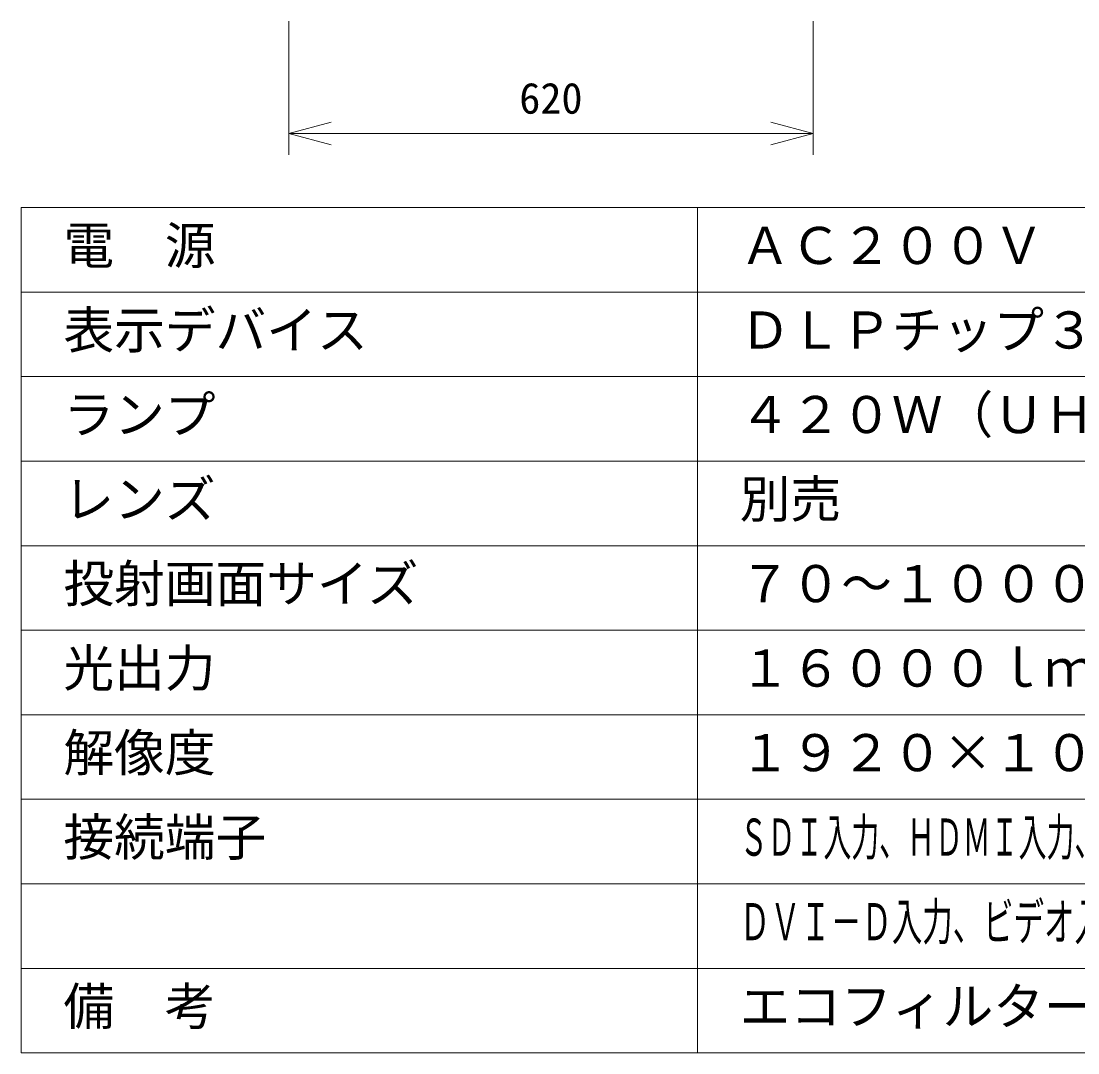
# Model space of a CAD drawing. Units: millimetres, scale not verified. Extents: x -62 to 63, y -57 to 57.
# Drawn here: x -62.5 to 0, y -56.5 to 4.5 of the extents above; entities that cross this region are included whole.
import ezdxf
from ezdxf.enums import TextEntityAlignment as Align

# ---------------------------------------------------------------- set-up
doc = ezdxf.new("R2010")
doc.units = ezdxf.units.MM
doc.header["$LTSCALE"] = 0.125
for name, color, linetype, lineweight in [('0-0_0', 7, 'Continuous', 20), ('0-3_WAKU', 1, 'Continuous', 18), ('0-5_SUNPO', 3, 'Continuous', 18)]:
    doc.layers.add(name, color=color, linetype=linetype, lineweight=lineweight)
doc.layers.add('0-2_MOJI1', color=7, linetype='Continuous')
doc.styles.add('ＭＳ ゴシック', font='')
doc.styles.get('ＭＳ ゴシック').set_extended_font_data('MS Gothic')

# ---------------------------------------------------------------- blocks, each defined once
blk = doc.blocks.new('_Open30')
at = {"layer": '0-0_0'}
blk.add_line((0, 0), (-1, 0), dxfattribs=at)
blk.add_lwpolyline([(-1, 0.26795), (0, 0), (-1, -0.26795)], dxfattribs=at)
blk = doc.blocks.new('D3')
at = {"layer": '0-5_SUNPO'}
for p, q in [((17.8374, 318.0307), (17.8374, 310.1307)), ((48.8374, 318.0307), (48.8374, 310.1307)), ((20.3374, 311.3807), (46.3374, 311.3807))]:
    blk.add_line(p, q, dxfattribs=at)
at = {"layer": '0-5_SUNPO', "xscale": 2.5, "yscale": 2.5, "rotation": 180}
blk.add_blockref('_Open30', (17.8374, 311.3807), dxfattribs=at)
at = {"layer": '0-5_SUNPO', "xscale": 2.5, "yscale": 2.5}
blk.add_blockref('_Open30', (48.8374, 311.3807), dxfattribs=at)
at = {"layer": '0-5_SUNPO', "color": 7, "style": 'ＭＳ ゴシック'}
blk.add_text('620', height=1.833, dxfattribs=at).set_placement((31.4624, 312.0057), align=Align.BOTTOM_LEFT)

msp = doc.modelspace()

# ---------------------------------------------------------------- linework, layer by layer
at = {"layer": '0-3_WAKU', "color": 4}
for p, q in [((-62.4907, -56.5022), (-62.4907, -6.5022)), ((-62.4907, -6.5022), (62.5093, -6.5022)), ((-22.4907, -56.5022), (-22.4907, -6.5022)), ((-62.4907, -56.5022), (62.5093, -56.5022))]:
    msp.add_line(p, q, dxfattribs=at)
at = {"layer": '0-3_WAKU'}
for p, q in [((-62.4907, -11.5022), (62.5093, -11.5022)), ((62.5093, -16.5022), (-62.4907, -16.5022)), ((62.5093, -21.5022), (-62.4907, -21.5022)), ((62.5093, -26.5022), (-62.4907, -26.5022)), ((-62.4907, -31.5022), (62.5093, -31.5022)), ((-62.4907, -36.5022), (62.5093, -36.5022)), ((-62.4907, -41.5022), (62.5093, -41.5022)), ((-62.4907, -46.5022), (62.5093, -46.5022)), ((-62.4907, -51.5022), (62.5093, -51.5022))]:
    msp.add_line(p, q, dxfattribs=at)

# ---------------------------------------------------------------- block references
at = {"layer": '0-5_SUNPO'}
msp.add_blockref('D3', (-64.4907, -313.5022), dxfattribs=at)

# ---------------------------------------------------------------- texts
at = {"layer": '0-2_MOJI1', "style": 'ＭＳ ゴシック'}
for s, p in [('電\u3000源', (-59.9907, -10.5022)), ('ＡＣ２００Ｖ\u3000５０Ｈｚ／６０Ｈｚ', (-19.9907, -10.5022)), ('表示デバイス', (-59.9907, -15.5022)), ('ＤＬＰチップ３枚\u3000ＤＬＰ方式', (-19.9907, -15.5022)), ('ランプ', (-59.9907, -20.5022)), ('４２０Ｗ（ＵＨＭランプ\u3000４灯式）', (-19.9907, -20.5022)), ('レンズ', (-59.9907, -25.5022)), ('別売', (-19.9907, -25.5022)), ('投射画面サイズ', (-59.9907, -30.5022)), ('７０～１０００型（アスペクト比１６：９時）', (-19.9907, -30.5022)), ('光出力', (-59.9907, -35.5022)), ('１６０００ｌｍ（ランプ４灯）', (-19.9907, -35.5022)), ('解像度', (-59.9907, -40.5022)), ('１９２０×１０８０ドット', (-19.9907, -40.5022)), ('接続端子', (-59.9907, -45.5022)), ('備\u3000考', (-59.9907, -55.5022)), ('エコフィルター、幾何学ひずみ補正', (-19.9907, -55.5022))]:
    msp.add_text(s, height=2.199, dxfattribs=at).set_placement(p, align=Align.BOTTOM_LEFT)
for s, width, p in [('ＳＤＩ入力、ＨＤＭＩ入力、ＲＧＢ入力（ＢＮＣ×５／高密度Ｄ－Ｓｕｂ１５Ｐ・メス）、', 0.55, (-19.9907, -45.5022)), ('ＤＶＩ－Ｄ入力、ビデオ入力、シリアル入力／出力、リモート入力／出力、ＬＡＮ', 0.6, (-19.9907, -50.5022))]:
    msp.add_text(s, height=2.199, dxfattribs=dict(at, width=width)).set_placement(p, align=Align.BOTTOM_LEFT)

doc.saveas('drawing.dxf')
